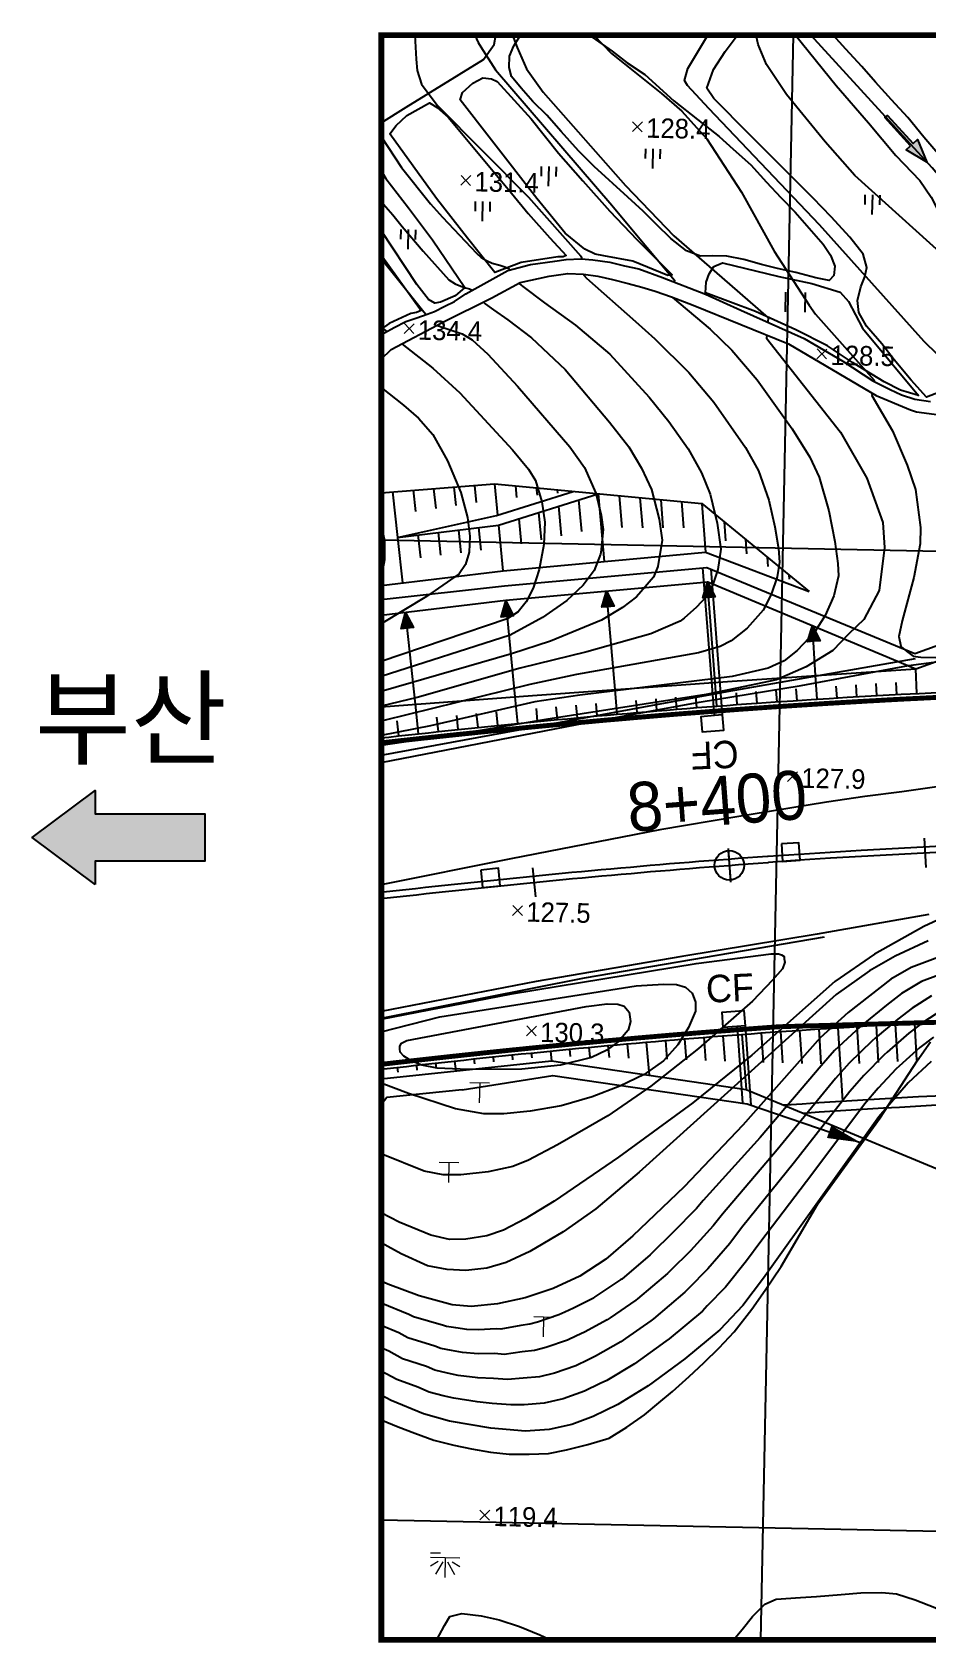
# Model space of a CAD drawing. Header units: metres. Extents: x 3558 to 3726, y 2272 to 2391.
# Drawn here: x 3667.63 to 3682.85, y 2304.18 to 2331.57 of the extents above; entities that cross this region are included whole.
import ezdxf
from ezdxf.enums import TextEntityAlignment as Align
from ezdxf.lldxf.tags import DXFTag

# ---------------------------------------------------------------- set-up
doc = ezdxf.new("R2010")
doc.units = ezdxf.units.M
doc.header["$LTSCALE"] = 0.3
for name, color, linetype in [('AB002', 7, 'Continuous'), ('AD001', 60, 'A-DASHD01'), ('AD002', 9, 'A-DASHD01'), ('AD006', 9, 'Continuous'), ('AZ071', 7, 'A-DASHD01'), ('BA004', 5, 'Continuous'), ('BA010', 5, 'Continuous'), ('BA030', 5, 'Continuous'), ('CA-ALGN-CNTL-UY3', 7, 'Continuous'), ('CA-ALGN-STSM-UY3', 2, 'Continuous'), ('CA-ALGN-TEXT-UY3', 3, 'Continuous'), ('CA-BORD-ROAD-UY3', 7, 'Continuous'), ('CA002', 7, 'Continuous'), ('CA003', 8, 'Continuous'), ('CA004', 82, 'Continuous'), ('CA005', 81, 'Continuous'), ('CAA999', 1, 'Continuous'), ('CD-CHNL-DRAN', 3, 'Continuous'), ('CD-DRAN-MANH', 3, 'Continuous'), ('CD-DRAN-PIPD', 3, 'A-DASHD01'), ('CD-SDLO-TYP1', 4, 'H-DICHO01'), ('CD-SDLV-TYP1', 4, 'H-DICHV01'), ('CD-SDLV-TYP2', 4, 'H-DICHV02'), ('CD-TEXT', 3, 'Continuous'), ('CE-SLOP-BORD', 4, 'Continuous'), ('CE-SLOP-CUTT', 2, 'Continuous'), ('CE-SLOP-FILL', 1, 'Continuous'), ('CZ-GRID', 1, 'Continuous'), ('CZ-LIN1', 7, 'Continuous'), ('CZ-SYMB', 2, 'Continuous'), ('CZ-TEX1', 6, 'Continuous'), ('DA001', 80, 'A-DASHD01'), ('SI009', 8, 'Continuous'), ('SI011', 72, 'Continuous')]:
    doc.layers.add(name, color=color, linetype=linetype)
doc.styles.add('GHS', font='돋움.ttf')
doc.styles.add('GTXT', font='돋움.ttf')
doc.styles.add('Han_Romanstyle', font='돋움.ttf')
doc.styles.get("Standard").update_dxf_attribs({"font": '돋움.ttf'})
doc.styles.add('굴림', font='돋움.ttf')
tags = doc.linetypes.add('A-DASHD01', pattern=[0.75, 0.5, -0.25]).pattern_tags.tags
tags[6:7] = [DXFTag(74, 4), DXFTag(75, 0), DXFTag(340, '0'), DXFTag(46, 1.0), DXFTag(50, 0.0), DXFTag(44, 0.0), DXFTag(45, 0.0)]
tags[4:5] = [DXFTag(74, 4), DXFTag(75, 0), DXFTag(340, '0'), DXFTag(46, 1.0), DXFTag(50, 0.0), DXFTag(44, 0.0), DXFTag(45, 0.0)]
doc.linetypes.add('H-DICHO01', pattern='A,0.5,[32,kscals.shx,S=0.1,R=0,X=0,Y=0],-0.366667,["L1/O",Standard,S=0.2,R=0,X=0,Y=-0.1],-0.783333', length=1.65)
doc.linetypes.add('H-DICHV01', pattern='A,0.9,[32,kscals.shx,S=0.1,R=360,X=0,Y=0],-0.333333,["V1",Standard,S=0.2,R=360,X=0,Y=-0.1],-0.416667', length=1.65)
doc.linetypes.add('H-DICHV02', pattern='A,0.9,[32,kscals.shx,S=0.1,R=0,X=0,Y=0],-0.3,["V2",Standard,S=0.2,R=0,X=0,Y=-0.1],-0.45', length=1.65)

# ---------------------------------------------------------------- blocks, each defined once
blk = doc.blocks.new('CZDIRA1')
blk.add_hatch(color=256).paths.add_polyline_path([(0, 2), (0, -2), (9.33, -2), (9.33, -4), (14.67, 0), (9.33, 4), (9.33, 2)])
blk.add_lwpolyline([(9.33, 4), (14.67, 0), (9.33, -4), (9.33, -2), (0, -2), (0, 2), (9.33, 2)], close=True)
blk = doc.blocks.new('AB002')
at = {"layer": 'AB002', "color": 8, "lineweight": 0, "flags": 128}
for points in [[(0, 0), (0, 2)], [(-1, 0), (1, 0)]]:
    blk.add_lwpolyline(points, dxfattribs=at)
blk = doc.blocks.new('CA002')
at = {"layer": 'CA002', "color": 8, "lineweight": 0}
for points in [[(-0.5, 0.5), (0.5, -0.5)], [(0.5, 0.5), (-0.5, -0.5)]]:
    blk.add_lwpolyline(points, dxfattribs=at)
blk = doc.blocks.new('CASTAMM')
blk.add_line((0, -1.5), (0, 1.5))
blk.add_circle((0, 0), 1.3)
at = {"style": 'GTXT', "flags": 1}
for tag, p in [('STA_DST', (0, -3.62)), ('XSEC_DAT', (0, -6.85))]:
    blk.add_attdef(tag, text='', height=2.5, dxfattribs=at).set_placement(p, align=Align.MIDDLE)

msp = doc.modelspace()

# ---------------------------------------------------------------- hatches: boundary and pattern name
at = {"layer": 'BA030'}
msp.add_hatch(color=7, dxfattribs=at).paths.add_polyline_path([(3682.559, 2329.64), (3682.124, 2330.12), (3682.167, 2330.159), (3682.602, 2329.679), (3682.679, 2329.749), (3682.834, 2329.365), (3682.482, 2329.57)])
at = {"layer": 'CE-SLOP-FILL'}
for points in [[(3679.132, 2321.959), (3679.026, 2321.95), (3679.109, 2322.224), (3679.237, 2321.968)], [(3675.706, 2321.635), (3675.601, 2321.625), (3675.681, 2321.9), (3675.812, 2321.645)], [(3677.415, 2321.8), (3677.31, 2321.791), (3677.393, 2322.065), (3677.521, 2321.809)], [(3674.004, 2321.437), (3673.899, 2321.426), (3673.975, 2321.702), (3674.109, 2321.448)], [(3680.915, 2321.214), (3680.809, 2321.205), (3680.892, 2321.479), (3681.02, 2321.223)]]:
    msp.add_hatch(color=11, dxfattribs=at).paths.add_polyline_path(points)

# ---------------------------------------------------------------- linework, layer by layer
at = {"layer": 'AD001', "color": 253, "flags": 128}
for points, elevation in [([(3682.525, 2320.8), (3683.685, 2320.955), (3684.536, 2321.05), (3685.299, 2321.134), (3686.57, 2321.313), (3688.049, 2321.435), (3689.403, 2321.516), (3690.277, 2321.555), (3691.058, 2321.592), (3692.112, 2321.622), (3693.446, 2321.634), (3694.341, 2321.639), (3695.255, 2321.629), (3696.228, 2321.609), (3697.073, 2321.602), (3697.738, 2321.59), (3699.088, 2321.522), (3700.225, 2321.506)], 21.263), ([(3682.525, 2320.8), (3683.685, 2320.955), (3684.536, 2321.05), (3685.299, 2321.134), (3686.57, 2321.313), (3688.049, 2321.435), (3689.403, 2321.516), (3690.277, 2321.555), (3691.058, 2321.592), (3692.112, 2321.622), (3693.446, 2321.634), (3694.341, 2321.639), (3695.255, 2321.629), (3696.228, 2321.609), (3697.073, 2321.602), (3697.738, 2321.59), (3699.088, 2321.522), (3700.225, 2321.506)], 21.263), ([(3673.564, 2319.151), (3676.89, 2319.796), (3678.967, 2320.176), (3680.701, 2320.461), (3682.525, 2320.8)], 21.32), ([(3682.868, 2316.567), (3680.974, 2316.228), (3678.671, 2315.851), (3676.197, 2315.428), (3673.564, 2314.917)], 21.305)]:
    msp.add_lwpolyline(points, dxfattribs=dict(at, elevation=elevation))
at = {"layer": 'AD002', "color": 253, "elevation": 22.192, "flags": 128}
msp.add_lwpolyline([(3695.496, 2319.562), (3694.184, 2319.573), (3692.937, 2319.56), (3691.911, 2319.521), (3690.583, 2319.453), (3689.868, 2319.441), (3688.176, 2319.32), (3687.256, 2319.246), (3686.196, 2319.135), (3685.39, 2319.043), (3684.446, 2318.939), (3683.726, 2318.836), (3683.203, 2318.768), (3682.412, 2318.65), (3681.782, 2318.573), (3681.131, 2318.476), (3679.641, 2318.23), (3678.296, 2318.004), (3675.764, 2317.515), (3673.564, 2317.07)], dxfattribs=at)
at = {"layer": 'AD006', "flags": 128}
for points, elevation in [([(3673.564, 2326.417), (3673.62, 2326.457), (3673.782, 2326.552), (3673.982, 2326.65), (3674.135, 2326.704), (3674.281, 2326.756), (3674.466, 2326.825), (3674.646, 2326.913), (3674.806, 2326.99), (3675.002, 2327.121), (3675.715, 2327.52), (3676.098, 2327.622), (3676.515, 2327.68), (3676.706, 2327.705), (3676.958, 2327.716), (3677.158, 2327.701), (3677.449, 2327.66), (3677.699, 2327.601), (3677.943, 2327.546), (3678.34, 2327.398), (3679.073, 2327.115), (3679.673, 2326.846), (3680.751, 2326.361), (3681.409, 2325.977), (3681.915, 2325.644), (3682.212, 2325.494), (3682.402, 2325.404), (3682.629, 2325.332), (3682.897, 2325.292)], 20.682), ([(3673.564, 2326.01), (3673.729, 2326.177), (3674.607, 2326.642), (3675.441, 2327.057), (3675.923, 2327.314), (3676.417, 2327.426), (3676.733, 2327.471), (3676.999, 2327.459), (3677.242, 2327.424), (3677.494, 2327.365), (3677.76, 2327.298), (3677.99, 2327.239), (3678.217, 2327.167), (3678.494, 2327.07), (3678.862, 2326.929), (3680.486, 2326.27), (3681.975, 2325.391), (3682.555, 2325.147), (3682.661, 2325.113), (3683.13, 2325.054)], 21.042)]:
    msp.add_lwpolyline(points, dxfattribs=dict(at, elevation=elevation))
at = {"layer": 'AZ071', "flags": 128}
for points, elevation in [([(3673.564, 2319.274), (3679.439, 2320.36), (3682.644, 2320.921)], 21.318), ([(3681.093, 2316.182), (3677.01, 2315.481), (3673.564, 2314.794)], 21.275)]:
    msp.add_lwpolyline(points, dxfattribs=dict(at, elevation=elevation))
at = {"layer": 'BA004', "elevation": 19.883, "flags": 128}
msp.add_lwpolyline([(3673.564, 2307.971), (3673.849, 2307.849), (3674.132, 2307.74), (3674.454, 2307.626), (3674.799, 2307.536), (3675.095, 2307.477), (3675.422, 2307.417), (3675.735, 2307.387), (3676.077, 2307.385), (3676.404, 2307.399), (3676.71, 2307.462), (3677.073, 2307.55), (3677.436, 2307.659), (3677.738, 2307.842), (3678.036, 2308.057), (3678.28, 2308.259), (3678.512, 2308.449), (3678.794, 2308.707), (3679.044, 2308.939), (3679.307, 2309.192), (3679.56, 2309.467), (3679.861, 2309.854), (3680.089, 2310.176), (3680.362, 2310.58), (3680.984, 2311.641), (3682.042, 2313.105), (3682.672, 2314.074), (3682.897, 2314.401)], dxfattribs=at)
at = {"layer": 'BA010', "elevation": 19.885, "flags": 128}
for points in [[(3679.549, 2304.227), (3679.697, 2304.403), (3679.873, 2304.626), (3680.081, 2304.835), (3680.276, 2304.918), (3680.69, 2304.948), (3680.958, 2304.962), (3681.381, 2305), (3681.713, 2305.027), (3682.073, 2305.033), (3682.32, 2305.01), (3682.639, 2304.908), (3682.972, 2304.778), (3683.26, 2304.63), (3683.471, 2304.479), (3683.733, 2304.272), (3683.79, 2304.227)], [(3674.509, 2304.227), (3674.639, 2304.472), (3674.73, 2304.625), (3674.93, 2304.676), (3675.259, 2304.636), (3675.566, 2304.567), (3675.915, 2304.453), (3676.258, 2304.313), (3676.441, 2304.227)]]:
    msp.add_lwpolyline(points, dxfattribs=at)
at = {"layer": 'BA030', "color": 7, "elevation": 20.833}
msp.add_lwpolyline([(3682.559, 2329.64), (3682.124, 2330.12), (3682.167, 2330.159), (3682.602, 2329.679), (3682.679, 2329.749), (3682.834, 2329.365), (3682.482, 2329.57), (3682.559, 2329.64)], dxfattribs=at)
at = {"layer": 'CA-ALGN-CNTL-UY3', "color": 1}
msp.add_lwpolyline([(3673.564, 2316.835), (3673.662, 2316.846), (3673.828, 2316.865), (3673.994, 2316.884), (3674.159, 2316.902), (3674.325, 2316.921), (3674.491, 2316.939), (3674.656, 2316.957), (3674.822, 2316.975), (3674.988, 2316.992), (3675.153, 2317.01), (3675.319, 2317.027), (3675.485, 2317.044), (3675.651, 2317.061), (3675.817, 2317.078), (3675.982, 2317.094), (3676.148, 2317.111), (3676.314, 2317.127), (3676.48, 2317.143), (3676.646, 2317.159), (3676.812, 2317.175), (3676.978, 2317.19), (3677.144, 2317.206), (3677.31, 2317.221), (3677.476, 2317.236), (3677.642, 2317.251), (3677.808, 2317.265), (3677.974, 2317.28), (3678.14, 2317.294), (3678.306, 2317.308), (3678.472, 2317.322), (3678.638, 2317.336), (3678.804, 2317.349), (3678.97, 2317.362), (3679.137, 2317.375), (3679.303, 2317.388), (3679.469, 2317.401), (3679.635, 2317.413), (3679.801, 2317.426), (3679.968, 2317.438), (3680.134, 2317.45), (3680.144, 2317.45)], dxfattribs=at)
msp.add_arc((3689.593, 2183.617), 134.167, 79.63051, 94.03839, dxfattribs=at)
at = {"layer": 'CA-ALGN-STSM-UY3'}
for p, q in [((3682.792, 2317.861), (3682.817, 2317.362)), ((3679.459, 2317.651), (3679.497, 2317.152)), ((3676.133, 2317.361), (3676.182, 2316.863))]:
    msp.add_line(p, q, dxfattribs=at)
at = {"layer": 'CA-BORD-ROAD-UY3', "color": 1, "const_width": 0.0833}
msp.add_lwpolyline([(3673.564, 2319.485), (3673.71, 2319.502), (3673.878, 2319.521), (3674.046, 2319.539), (3674.214, 2319.558), (3674.382, 2319.576), (3674.551, 2319.594), (3674.719, 2319.612), (3674.888, 2319.63), (3675.056, 2319.647), (3675.225, 2319.665), (3675.393, 2319.682), (3675.562, 2319.699), (3675.73, 2319.716), (3675.899, 2319.732), (3676.068, 2319.749), (3676.236, 2319.765), (3676.405, 2319.781), (3676.574, 2319.797), (3676.743, 2319.813), (3676.912, 2319.829), (3677.08, 2319.844), (3677.249, 2319.86), (3677.418, 2319.875), (3677.587, 2319.889), (3677.756, 2319.904), (3677.925, 2319.919), (3678.095, 2319.933), (3678.264, 2319.947), (3678.433, 2319.961), (3678.602, 2319.975), (3678.771, 2319.988), (3678.941, 2320.001), (3679.11, 2320.014), (3679.279, 2320.027), (3679.449, 2320.04), (3679.618, 2320.053), (3679.788, 2320.065), (3679.957, 2320.077), (3679.959, 2320.077), (3680.128, 2320.089), (3680.298, 2320.101), (3680.467, 2320.112), (3680.637, 2320.123), (3680.806, 2320.134), (3680.976, 2320.145), (3681.146, 2320.156), (3681.315, 2320.166), (3681.485, 2320.176), (3681.655, 2320.186), (3681.824, 2320.196), (3681.994, 2320.205), (3682.164, 2320.215), (3682.333, 2320.224), (3682.503, 2320.233), (3682.671, 2320.241), (3682.841, 2320.25), (3683.011, 2320.258)], dxfattribs=at)
msp.add_lwpolyline([(3713.742, 2312.744, 0.063927), (3680.341, 2314.657), (3680.332, 2314.657), (3680.168, 2314.645), (3680.006, 2314.633), (3679.843, 2314.621), (3679.68, 2314.609), (3679.517, 2314.596), (3679.354, 2314.584), (3679.192, 2314.571), (3679.029, 2314.558), (3678.866, 2314.545), (3678.703, 2314.531), (3678.54, 2314.518), (3678.377, 2314.504), (3678.215, 2314.49), (3678.052, 2314.476), (3677.889, 2314.462), (3677.726, 2314.447), (3677.563, 2314.432), (3677.4, 2314.418), (3677.237, 2314.402), (3677.074, 2314.387), (3676.912, 2314.372), (3676.749, 2314.356), (3676.586, 2314.34), (3676.423, 2314.324), (3676.26, 2314.308), (3676.097, 2314.292), (3675.934, 2314.275), (3675.771, 2314.259), (3675.608, 2314.242), (3675.446, 2314.225), (3675.283, 2314.208), (3675.12, 2314.19), (3674.957, 2314.173), (3674.794, 2314.155), (3674.631, 2314.137), (3674.468, 2314.119), (3674.305, 2314.101), (3674.142, 2314.083), (3673.979, 2314.064), (3673.816, 2314.046), (3673.654, 2314.027), (3673.564, 2314.017)], format="xyb", dxfattribs=at)
at = {"layer": 'CA004', "flags": 128}
for points, elevation in [([(3675.153, 2331.523), (3675.21, 2331.397), (3675.256, 2331.325), (3675.504, 2330.932), (3677.483, 2328.633), (3677.901, 2328.127), (3678.545, 2327.354), (3678.541, 2327.321)], 21.667), ([(3685.334, 2324.089), (3685.378, 2324.162), (3685.442, 2324.336), (3685.45, 2324.753), (3685.383, 2325.268), (3685.278, 2325.753), (3685.174, 2326.099), (3685.005, 2326.475), (3684.575, 2327.179), (3683.893, 2328.119), (3682.926, 2329.264), (3680.866, 2331.523)], 20.833), ([(3678.514, 2327.062), (3678.514, 2327.058), (3679.151, 2326.523), (3679.52, 2326.167), (3679.95, 2325.66), (3680.548, 2324.825), (3680.849, 2324.347), (3681.003, 2324.006), (3681.172, 2323.433), (3681.274, 2322.908), (3681.325, 2322.533), (3681.332, 2322.326), (3681.254, 2321.986), (3681.11, 2321.654), (3680.929, 2321.373), (3680.634, 2321.058), (3680.408, 2320.878), (3680.136, 2320.755), (3679.528, 2320.611), (3676.94, 2320.295), (3676.175, 2320.185), (3674.401, 2319.773), (3673.564, 2319.608)], 21.667), ([(3673.564, 2326.554), (3673.658, 2326.48)], 22.5), ([(3673.915, 2326.275), (3674.44, 2325.856), (3674.896, 2325.44), (3675.792, 2324.467), (3676.068, 2324.14), (3676.183, 2323.946), (3676.294, 2323.587), (3676.344, 2323.237), (3676.327, 2322.857), (3676.245, 2322.432), (3676.143, 2322.119), (3676.026, 2321.882), (3675.891, 2321.714), (3675.704, 2321.593), (3673.564, 2320.869)], 22.5), ([(3683.066, 2315.853), (3682.568, 2315.665), (3682.221, 2315.468), (3681.497, 2314.896), (3681.02, 2314.465), (3679.709, 2312.98), (3678.71, 2311.934), (3677.84, 2311.098), (3677.381, 2310.704), (3676.936, 2310.414), (3676.484, 2310.206), (3676.007, 2310.046), (3675.541, 2309.942), (3675.09, 2309.898), (3674.77, 2309.928), (3674.205, 2310.077), (3673.675, 2310.278), (3673.564, 2310.33)], 20.833), ([(3673.999, 2314.422), (3677.045, 2315), (3677.405, 2315.047), (3677.584, 2315.042), (3677.69, 2315.005), (3677.776, 2314.906), (3677.799, 2314.743), (3677.759, 2314.6), (3677.597, 2314.403), (3677.398, 2314.257), (3677.134, 2314.132), (3676.611, 2314.005), (3675.95, 2313.932), (3675.036, 2313.928), (3674.514, 2313.951), (3674.253, 2314.003), (3674.082, 2314.068), (3673.945, 2314.154), (3673.884, 2314.224), (3673.879, 2314.28), (3673.88, 2314.328), (3673.908, 2314.376), (3673.999, 2314.422)], 21.667), ([(3682.909, 2314.065), (3682.518, 2313.7), (3682.02, 2313.123), (3680.058, 2310.378), (3679.708, 2309.917), (3679.315, 2309.501), (3678.725, 2309.006), (3678.101, 2308.549), (3677.583, 2308.231), (3677.162, 2308.024), (3676.799, 2307.893), (3676.414, 2307.805), (3676.014, 2307.777), (3675.425, 2307.826), (3674.721, 2307.945), (3674.278, 2308.072), (3673.733, 2308.299), (3673.564, 2308.391)], 20)]:
    msp.add_lwpolyline(points, dxfattribs=dict(at, elevation=elevation))
at = {"layer": 'CA005', "flags": 128}
for points, elevation in [([(3674.131, 2331.523), (3674.158, 2331.115), (3674.172, 2330.921), (3674.244, 2330.691), (3674.511, 2330.333), (3676.064, 2328.766), (3676.952, 2327.765), (3676.964, 2327.733), (3676.966, 2327.716)], 21.833), ([(3675.794, 2331.523), (3675.875, 2331.315), (3676.032, 2330.948), (3676.315, 2330.556), (3677.714, 2328.968), (3678.535, 2328.112), (3679.482, 2327.288), (3680.137, 2326.716), (3680.131, 2326.64)], 21.5), ([(3677.177, 2331.523), (3677.477, 2331.211), (3677.958, 2330.827), (3678.326, 2330.528), (3678.674, 2330.23), (3678.918, 2329.955), (3679.097, 2329.758), (3679.688, 2328.855), (3680.239, 2327.846), (3680.835, 2326.932), (3680.945, 2326.777), (3681.939, 2325.656), (3681.935, 2325.634)], 21.333), ([(3678.016, 2331.523), (3677.981, 2331.516), (3677.925, 2331.523)], 21.167), ([(3683.534, 2325.299), (3683.534, 2325.301), (3683.506, 2325.41), (3683.383, 2325.67), (3683.016, 2326.093), (3682.791, 2326.313), (3681.009, 2328.299), (3679.132, 2330.278), (3678.765, 2330.665), (3678.715, 2330.754), (3678.775, 2330.955), (3679.112, 2331.523)], 21.167), ([(3684.815, 2324.773), (3684.913, 2324.96), (3684.909, 2325.104), (3684.836, 2325.402), (3684.715, 2325.722), (3684.437, 2326.271), (3684.141, 2326.721), (3683.797, 2327.139), (3683.407, 2327.513), (3681.612, 2329.133), (3681.107, 2329.706), (3680.451, 2330.511), (3680.109, 2331.024), (3679.968, 2331.364), (3679.932, 2331.523)], 21), ([(3673.564, 2329.799), (3673.904, 2329.271), (3674.399, 2328.651), (3674.604, 2328.427), (3675.181, 2327.813), (3675.261, 2327.742), (3675.349, 2327.69), (3675.448, 2327.644), (3675.58, 2327.61), (3675.662, 2327.583), (3675.73, 2327.556), (3675.749, 2327.529)], 22), ([(3673.564, 2328.693), (3673.761, 2328.466), (3673.917, 2328.27), (3674.277, 2327.846), (3674.711, 2327.363), (3674.817, 2327.291), (3674.917, 2327.251), (3674.992, 2327.224), (3675.061, 2327.21), (3675.116, 2327.185)], 22.167), ([(3673.564, 2327.724), (3673.862, 2327.348), (3674.284, 2326.817), (3674.325, 2326.772)], 22.333), ([(3677.006, 2327.458), (3677.008, 2327.442), (3677.051, 2327.391), (3677.881, 2326.655), (3678.211, 2326.358), (3678.789, 2325.785), (3679.216, 2325.28), (3679.751, 2324.509), (3679.972, 2324.112), (3680.149, 2323.615), (3680.253, 2323.157), (3680.312, 2322.789), (3680.329, 2322.558), (3680.289, 2322.311), (3680.191, 2322.006), (3680.052, 2321.744), (3679.781, 2321.436), (3679.512, 2321.222), (3679.32, 2321.122), (3678.956, 2321.019), (3676.882, 2320.648), (3676.09, 2320.475), (3673.606, 2319.865), (3673.564, 2319.855)], 21.833), ([(3675.906, 2327.305), (3675.914, 2327.294), (3675.97, 2327.249), (3676.336, 2326.97), (3676.865, 2326.588), (3677.447, 2326.094), (3678.114, 2325.364), (3678.453, 2324.954), (3678.78, 2324.485), (3679.005, 2324.08), (3679.153, 2323.716), (3679.269, 2323.224), (3679.332, 2322.779), (3679.281, 2322.435), (3679.194, 2322.159), (3679.077, 2321.963), (3678.918, 2321.791), (3678.71, 2321.605), (3678.644, 2321.555), (3678.145, 2321.339), (3677.057, 2321.035), (3675.923, 2320.757), (3674.171, 2320.259), (3673.564, 2320.108)], 22), ([(3675.297, 2326.986), (3675.327, 2326.953), (3675.47, 2326.849), (3675.713, 2326.68), (3676.116, 2326.376), (3676.69, 2325.834), (3677.44, 2324.942), (3677.769, 2324.519), (3677.988, 2324.16), (3678.157, 2323.797), (3678.285, 2323.291), (3678.336, 2322.933), (3678.261, 2322.484), (3678.189, 2322.301), (3677.9, 2321.971), (3677.661, 2321.786), (3677.307, 2321.57), (3676.44, 2321.214), (3675.774, 2321.002), (3673.564, 2320.356)], 22.167), ([(3674.511, 2326.591), (3674.519, 2326.585), (3674.632, 2326.545), (3674.939, 2326.444), (3675.107, 2326.34), (3675.373, 2326.095), (3675.879, 2325.554), (3676.766, 2324.521), (3677.017, 2324.167), (3677.209, 2323.731), (3677.301, 2323.358), (3677.337, 2323.115), (3677.296, 2322.723), (3677.29, 2322.695), (3677.181, 2322.416), (3676.993, 2322.165), (3676.717, 2321.909), (3676.305, 2321.615), (3675.753, 2321.315), (3673.564, 2320.612)], 22.333), ([(3680.115, 2326.42), (3680.111, 2326.37), (3681.368, 2324.767), (3681.814, 2323.988), (3682.087, 2323.232), (3682.117, 2322.808), (3682.025, 2322.078), (3681.765, 2321.583), (3681.51, 2321.338), (3681.235, 2321.055), (3680.786, 2320.776), (3680.281, 2320.555), (3679.605, 2320.415), (3679.083, 2320.31), (3676.361, 2319.884), (3674.951, 2319.644), (3673.564, 2319.441)], 21.5), ([(3673.564, 2325.53), (3673.941, 2325.228), (3674.195, 2325.01), (3674.441, 2324.731), (3674.686, 2324.283), (3674.914, 2323.743), (3675.031, 2323.317), (3675.07, 2322.999), (3675.054, 2322.73), (3674.995, 2322.521), (3674.885, 2322.362), (3674.331, 2321.975), (3673.564, 2321.508)], 22.667), ([(3681.906, 2325.432), (3681.9, 2325.393), (3682.251, 2324.793), (3682.503, 2324.211), (3682.643, 2323.796), (3682.729, 2323.151), (3682.723, 2322.871), (3682.612, 2322.297), (3682.416, 2321.559), (3682.361, 2321.296), (3682.391, 2321.131), (3682.488, 2321.046), (3682.602, 2320.962), (3682.733, 2320.942), (3682.98, 2320.937), (3683.724, 2321.038), (3685.905, 2321.274), (3687.524, 2321.422), (3689.406, 2321.549), (3691.085, 2321.593)], 21.333), ([(3673.564, 2322.337), (3673.579, 2322.362), (3673.626, 2322.605), (3673.621, 2322.929), (3673.567, 2323.17), (3673.564, 2323.176)], 22.833), ([(3683.405, 2316.649), (3682.782, 2316.361), (3681.946, 2315.892), (3681.271, 2315.425), (3679.859, 2314.174), (3678.857, 2313.361), (3677.597, 2312.436), (3676.499, 2311.69), (3676.01, 2311.388), (3675.638, 2311.195), (3675.357, 2311.097), (3674.998, 2311.042), (3674.721, 2311.036), (3674.403, 2311.109), (3673.866, 2311.334), (3673.564, 2311.49)], 21.167), ([(3682.86, 2316.117), (3682.299, 2315.859), (3681.861, 2315.607), (3681.293, 2315.207), (3677.944, 2312.185), (3677.21, 2311.558), (3676.656, 2311.166), (3676.088, 2310.831), (3675.683, 2310.646), (3675.357, 2310.55), (3675.001, 2310.512), (3674.682, 2310.524), (3674.347, 2310.588), (3673.899, 2310.792), (3673.564, 2310.981)], 21), ([(3673.564, 2314.786), (3675.776, 2315.217), (3678.913, 2315.733), (3680.188, 2315.899), (3680.312, 2315.896), (3680.363, 2315.878), (3680.408, 2315.849), (3680.413, 2315.809), (3680.423, 2315.753), (3680.381, 2315.64), (3680.212, 2315.451)], 21.333), ([(3683.031, 2315.532), (3682.742, 2315.423), (3682.403, 2315.22), (3682.152, 2315.024), (3681.749, 2314.696), (3681.701, 2314.657), (3681.268, 2314.252), (3681.037, 2313.99), (3680.002, 2312.771), (3679.036, 2311.701), (3678.918, 2311.564), (3678.519, 2311.155), (3678.155, 2310.8), (3678.135, 2310.778), (3677.65, 2310.364), (3677.636, 2310.354), (3677.194, 2310.06), (3677.169, 2310.041), (3676.829, 2309.869), (3676.684, 2309.801), (3676.581, 2309.757), (3676.216, 2309.633), (3676.088, 2309.598), (3675.937, 2309.577), (3675.597, 2309.513), (3675.518, 2309.519), (3675.215, 2309.502), (3675.016, 2309.508), (3674.829, 2309.532), (3674.671, 2309.556), (3674.622, 2309.577), (3674.11, 2309.721), (3674.033, 2309.763), (3673.564, 2309.952)], 20.667), ([(3680.212, 2315.451), (3679.871, 2315.09), (3678.954, 2314.284), (3678.146, 2313.645), (3677.416, 2313.143), (3676.558, 2312.645), (3676.065, 2312.385), (3675.797, 2312.277), (3675.38, 2312.188), (3674.913, 2312.139), (3674.616, 2312.136), (3674.291, 2312.199), (3673.564, 2312.492)], 21.333), ([(3677.897, 2315.352), (3678.358, 2315.383), (3678.583, 2315.373), (3678.736, 2315.329), (3678.846, 2315.225), (3678.905, 2315.074), (3678.906, 2314.923), (3678.787, 2314.642), (3678.603, 2314.35), (3678.357, 2314.076), (3678.031, 2313.843), (3677.616, 2313.643), (3677.148, 2313.463), (3676.619, 2313.313), (3676.096, 2313.22), (3675.647, 2313.177), (3675.304, 2313.175), (3674.826, 2313.26), (3674.028, 2313.518), (3673.564, 2313.699)], 21.5), ([(3673.564, 2314.569), (3674.557, 2314.824), (3677.897, 2315.352)], 21.5), ([(3682.916, 2315.181), (3682.586, 2314.973), (3682.341, 2314.784), (3681.955, 2314.459), (3681.906, 2314.417), (3681.515, 2314.038), (3681.283, 2313.773), (3680.294, 2312.562), (3679.362, 2311.469), (3679.203, 2311.268), (3678.816, 2310.846), (3678.471, 2310.502), (3678.43, 2310.459), (3677.919, 2310.025), (3677.892, 2310.005), (3677.453, 2309.706), (3677.402, 2309.668), (3677.017, 2309.459), (3676.883, 2309.396), (3676.727, 2309.324), (3676.362, 2309.198), (3676.17, 2309.15), (3675.956, 2309.127), (3675.653, 2309.083), (3675.495, 2309.096), (3675.208, 2309.093), (3674.942, 2309.117), (3674.758, 2309.147), (3674.573, 2309.185), (3674.476, 2309.225), (3674.016, 2309.365), (3673.862, 2309.45), (3673.564, 2309.577)], 20.5), ([(3683.09, 2314.939), (3682.768, 2314.726), (3682.53, 2314.545), (3682.16, 2314.222), (3682.11, 2314.178), (3681.762, 2313.825), (3681.529, 2313.556), (3680.586, 2312.353), (3679.687, 2311.236), (3679.488, 2310.971), (3679.113, 2310.536), (3678.786, 2310.205), (3678.725, 2310.139), (3678.188, 2309.685), (3678.147, 2309.655), (3677.712, 2309.352), (3677.635, 2309.295), (3677.206, 2309.05), (3677.082, 2308.991), (3676.872, 2308.89), (3676.507, 2308.763), (3676.251, 2308.702), (3675.975, 2308.677), (3675.709, 2308.653), (3675.471, 2308.672), (3675.202, 2308.684), (3674.869, 2308.726), (3674.688, 2308.763), (3674.474, 2308.814), (3674.33, 2308.874), (3673.922, 2309.01), (3673.69, 2309.136), (3673.564, 2309.194)], 20.333), ([(3682.951, 2314.478), (3682.719, 2314.305), (3682.365, 2313.986), (3682.314, 2313.939), (3682.01, 2313.611), (3681.774, 2313.34), (3680.878, 2312.144), (3680.013, 2311.003), (3679.773, 2310.675), (3679.411, 2310.227), (3679.102, 2309.907), (3679.02, 2309.82), (3678.456, 2309.345), (3678.402, 2309.306), (3677.97, 2308.997), (3677.868, 2308.922), (3677.395, 2308.64), (3677.282, 2308.586), (3677.017, 2308.457), (3676.653, 2308.328), (3676.333, 2308.254), (3675.994, 2308.227), (3675.765, 2308.223), (3675.448, 2308.249), (3675.195, 2308.275), (3674.795, 2308.336), (3674.617, 2308.379), (3674.376, 2308.443), (3674.184, 2308.523), (3673.827, 2308.654), (3673.564, 2308.798)], 20.167)]:
    msp.add_lwpolyline(points, dxfattribs=dict(at, elevation=elevation))
at = {"layer": 'CAA999', "lineweight": 0, "elevation": 19.92, "flags": 128}
for points in [[(3674.402, 2305.71), (3674.568, 2305.707)], [(3674.532, 2305.557), (3674.397, 2305.482)], [(3674.9, 2305.617), (3674.4, 2305.627)], [(3674.61, 2305.555), (3674.484, 2305.347)], [(3674.65, 2305.622), (3674.643, 2305.288)], [(3674.688, 2305.553), (3674.805, 2305.34)], [(3674.766, 2305.552), (3674.897, 2305.472)]]:
    msp.add_lwpolyline(points, dxfattribs=at)
at = {"layer": 'CD-CHNL-DRAN', "ltscale": 20, "flags": 128}
for points in [[(3679.228, 2319.948), (3679.029, 2322.464)], [(3679.365, 2319.959), (3679.169, 2322.44)], [(3679.609, 2314.659), (3679.705, 2313.358)], [(3679.745, 2314.672), (3679.844, 2313.326)]]:
    msp.add_lwpolyline(points, dxfattribs=at)
for points in [[(3679.228, 2319.948), (3678.996, 2319.93), (3679.015, 2319.67), (3679.386, 2319.699), (3679.365, 2319.959)], [(3679.607, 2314.662), (3679.375, 2314.644), (3679.354, 2314.904), (3679.726, 2314.932), (3679.745, 2314.672)]]:
    msp.add_lwpolyline(points, close=True, dxfattribs=at)
at = {"layer": 'CD-DRAN-MANH', "lineweight": -3}
for points in [[(3680.363, 2317.766), (3680.383, 2317.467), (3680.682, 2317.487), (3680.662, 2317.787)], [(3675.255, 2317.322), (3675.286, 2317.023), (3675.584, 2317.054), (3675.554, 2317.353)]]:
    msp.add_lwpolyline(points, close=True, dxfattribs=at)
at = {"layer": 'CD-DRAN-PIPD', "ltscale": 2, "flags": 128}
msp.add_lwpolyline([(3673.564, 2316.944), (3673.65, 2316.954), (3673.816, 2316.973), (3673.981, 2316.991), (3674.147, 2317.01), (3674.313, 2317.028), (3674.479, 2317.046), (3674.645, 2317.064), (3674.81, 2317.082), (3674.976, 2317.1), (3675.142, 2317.117), (3675.308, 2317.135), (3675.474, 2317.152), (3675.64, 2317.169), (3675.806, 2317.186), (3675.972, 2317.202), (3676.138, 2317.219), (3676.304, 2317.235), (3676.47, 2317.251), (3676.636, 2317.267), (3676.802, 2317.283), (3676.968, 2317.298), (3677.134, 2317.314), (3677.3, 2317.329), (3677.466, 2317.344), (3677.632, 2317.359), (3677.798, 2317.373), (3677.964, 2317.388), (3678.131, 2317.402), (3678.297, 2317.416), (3678.463, 2317.43), (3678.629, 2317.444), (3678.796, 2317.457), (3678.962, 2317.47), (3679.128, 2317.483), (3679.294, 2317.496), (3679.461, 2317.509), (3679.627, 2317.521), (3679.793, 2317.534), (3679.96, 2317.546), (3680.126, 2317.558), (3680.136, 2317.558), (3680.136, 2317.558, -0.062912), (3713.742, 2315.702)], format="xyb", dxfattribs=at)
at = {"layer": 'CD-SDLO-TYP1', "linetype": 'Continuous'}
msp.add_lwpolyline([(3681.174, 2312.87, 0.225, 0, 0), (3681.708, 2312.687, 0, 0, 0)], format="xyseb", dxfattribs=at)
at = {"layer": 'CD-SDLV-TYP1', "linetype": 'H-DICHV01', "ltscale": 10, "flags": 128}
for points in [[(3674.938, 2313.584), (3676.481, 2313.828), (3679.784, 2313.346), (3681.708, 2312.687)], [(3674.938, 2313.584), (3673.655, 2313.45), (3673.564, 2313.33)]]:
    msp.add_lwpolyline(points, dxfattribs=at)
at = {"layer": 'CD-SDLV-TYP2', "linetype": 'H-DICHV02', "ltscale": 10, "flags": 128}
msp.add_lwpolyline([(3673.564, 2321.922), (3675.66, 2322.154), (3679.095, 2322.47), (3679.095, 2322.47), (3682.632, 2321.007), (3686.019, 2322.231), (3689.464, 2322.615), (3691.581, 2322.563)], dxfattribs=at)
at = {"layer": 'CE-SLOP-BORD', "color": 11}
for points in [[(3673.564, 2323.738), (3675.489, 2323.889), (3679.013, 2323.556), (3680.836, 2322.061)], [(3673.838, 2322.979), (3675.523, 2323.353), (3676.825, 2323.763)], [(3673.838, 2322.979), (3675.558, 2323.189), (3677.251, 2323.722)], [(3673.564, 2322.163), (3675.635, 2322.413), (3679.075, 2322.73), (3680.836, 2322.061)], [(3673.564, 2321.658), (3675.679, 2321.912), (3679.113, 2322.223)], [(3679.113, 2322.223), (3682.646, 2320.742)], [(3679.529, 2320.535), (3682.646, 2320.742), (3686.026, 2321.961), (3689.464, 2322.346), (3689.464, 2322.346), (3690.462, 2322.282)], [(3673.564, 2313.769), (3676.456, 2314.076), (3679.766, 2313.59), (3683.078, 2312.212), (3686.272, 2312.413), (3689.473, 2312.839)]]:
    msp.add_lwpolyline(points, dxfattribs=at)
at = {"layer": 'CE-SLOP-BORD', "color": 11, "linetype": 'Continuous'}
msp.add_lwpolyline([(3682.646, 2320.742), (3682.646, 2320.742)], dxfattribs=at)
at = {"layer": 'CE-SLOP-BORD', "color": 11}
for points in [[(3673.564, 2319.569), (3673.69, 2319.583), (3673.858, 2319.602), (3674.027, 2319.621), (3674.195, 2319.639), (3674.365, 2319.658), (3674.533, 2319.676), (3674.701, 2319.694), (3674.87, 2319.711), (3675.039, 2319.729), (3675.207, 2319.747), (3675.376, 2319.764), (3675.544, 2319.781), (3675.713, 2319.798), (3675.882, 2319.814), (3676.051, 2319.831), (3676.219, 2319.847), (3676.388, 2319.864), (3676.557, 2319.88), (3676.726, 2319.895), (3676.895, 2319.911), (3677.064, 2319.926), (3677.233, 2319.942), (3677.402, 2319.957), (3677.571, 2319.972), (3677.74, 2319.986), (3677.909, 2320.001), (3678.079, 2320.015), (3678.248, 2320.029), (3678.417, 2320.043), (3678.586, 2320.057), (3678.756, 2320.07), (3678.925, 2320.084), (3679.095, 2320.097), (3679.264, 2320.11), (3679.434, 2320.123), (3679.603, 2320.135), (3679.773, 2320.147), (3679.941, 2320.159), (3679.953, 2320.16, -0.017915), (3689.752, 2320.5, -0.018112)], [(3673.564, 2313.933), (3673.664, 2313.944), (3673.827, 2313.963), (3673.99, 2313.982), (3674.153, 2314), (3674.316, 2314.019), (3674.479, 2314.037), (3674.641, 2314.055), (3674.804, 2314.073), (3674.966, 2314.09), (3675.129, 2314.108), (3675.291, 2314.125), (3675.454, 2314.142), (3675.617, 2314.159), (3675.78, 2314.176), (3675.943, 2314.193), (3676.106, 2314.209), (3676.268, 2314.225), (3676.431, 2314.241), (3676.594, 2314.257), (3676.757, 2314.273), (3676.92, 2314.289), (3677.082, 2314.304), (3677.245, 2314.319), (3677.408, 2314.335), (3677.571, 2314.349), (3677.733, 2314.364), (3677.896, 2314.379), (3678.059, 2314.393), (3678.222, 2314.407), (3678.384, 2314.421), (3678.547, 2314.435), (3678.71, 2314.448), (3678.873, 2314.462), (3679.035, 2314.475), (3679.198, 2314.488), (3679.361, 2314.501), (3679.524, 2314.513), (3679.686, 2314.526), (3679.849, 2314.538), (3680.012, 2314.55), (3680.174, 2314.562), (3680.339, 2314.573), (3680.347, 2314.574, -0.017914), (3689.746, 2314.9, -0.012926)], [(3680.404, 2313.325), (3680.428, 2313.327), (3680.435, 2313.327, -0.01739), (3689.472, 2313.65, -0.017752), (3691.606, 2313.437, -0.017752)], [(3680.733, 2313.188, -0.016817), (3689.472, 2313.494, -0.019859), (3691.524, 2313.301, -0.019859)]]:
    msp.add_lwpolyline(points, format="xyb", dxfattribs=at)
at = {"layer": 'CE-SLOP-BORD', "color": 11, "ltscale": 10, "flags": 128}
msp.add_lwpolyline([(3673.564, 2320.098), (3676.131, 2320.289), (3679.529, 2320.535)], dxfattribs=at)
at = {"layer": 'CE-SLOP-CUTT', "color": 11, "linetype": 'Continuous'}
for p, q in [((3673.844, 2322.98), (3673.76, 2323.753)), ((3674.106, 2323.781), (3674.145, 2323.418)), ((3674.453, 2323.808), (3674.488, 2323.469)), ((3674.799, 2323.835), (3674.831, 2323.521)), ((3675.146, 2323.862), (3675.175, 2323.572)), ((3675.545, 2323.359), (3675.493, 2323.889)), ((3675.845, 2323.855), (3675.864, 2323.661)), ((3676.198, 2323.822), (3676.21, 2323.697)), ((3676.551, 2323.789), (3676.556, 2323.734)), ((3676.576, 2323.51), (3676.622, 2323.009)), ((3676.916, 2323.617), (3676.964, 2323.078)), ((3677.356, 2322.571), (3677.256, 2323.722)), ((3677.608, 2323.689), (3677.654, 2323.146)), ((3677.96, 2323.655), (3678.002, 2323.145)), ((3678.312, 2323.622), (3678.35, 2323.144)), ((3678.664, 2323.589), (3678.699, 2323.143)), ((3679.078, 2322.729), (3679.016, 2323.553)), ((3675.637, 2322.413), (3675.561, 2323.19)), ((3675.899, 2323.296), (3675.94, 2322.87)), ((3676.237, 2323.403), (3676.281, 2322.94)), ((3679.388, 2323.248), (3679.412, 2322.921)), ((3673.928, 2322.207), (3673.844, 2322.979)), ((3674.187, 2323.021), (3674.228, 2322.635)), ((3674.53, 2323.063), (3674.571, 2322.676)), ((3674.874, 2323.105), (3674.913, 2322.718)), ((3675.217, 2323.147), (3675.256, 2322.76)), ((3679.754, 2322.948), (3679.772, 2322.703)), ((3680.123, 2322.646), (3680.134, 2322.485)), ((3680.489, 2322.345), (3680.495, 2322.267))]:
    msp.add_line(p, q, dxfattribs=at)
at = {"layer": 'CE-SLOP-FILL', "color": 11}
for p, q in [((3679.235, 2320.513), (3679.109, 2322.224)), ((3675.839, 2320.268), (3675.679, 2321.912)), ((3677.536, 2320.391), (3677.392, 2322.068)), ((3674.143, 2320.141), (3673.974, 2321.714)), ((3680.944, 2320.629), (3680.892, 2321.479))]:
    msp.add_line(p, q, dxfattribs=at)
at = {"layer": 'CE-SLOP-FILL', "color": 11, "linetype": 'Continuous'}
for p, q in [((3682.667, 2320.325), (3682.646, 2320.742)), ((3679.266, 2320.11), (3679.235, 2320.513)), ((3680.969, 2320.228), (3680.944, 2320.629)), ((3681.309, 2320.249), (3681.296, 2320.45)), ((3681.648, 2320.269), (3681.636, 2320.472)), ((3681.988, 2320.289), (3681.976, 2320.493)), ((3682.327, 2320.307), (3682.316, 2320.513)), ((3675.883, 2319.815), (3675.839, 2320.268)), ((3677.573, 2319.972), (3677.536, 2320.391)), ((3677.911, 2320.001), (3677.893, 2320.208)), ((3678.249, 2320.029), (3678.233, 2320.235)), ((3678.588, 2320.057), (3678.572, 2320.261)), ((3678.927, 2320.084), (3678.911, 2320.286)), ((3679.614, 2320.136), (3679.599, 2320.337)), ((3679.951, 2320.16), (3679.937, 2320.36)), ((3680.291, 2320.184), (3680.277, 2320.384)), ((3680.63, 2320.206), (3680.617, 2320.406)), ((3674.198, 2319.64), (3674.143, 2320.141)), ((3674.534, 2319.676), (3674.508, 2319.921)), ((3674.871, 2319.712), (3674.846, 2319.952)), ((3675.208, 2319.747), (3675.184, 2319.982)), ((3675.546, 2319.781), (3675.523, 2320.012)), ((3676.221, 2319.848), (3676.199, 2320.07)), ((3676.559, 2319.88), (3676.538, 2320.099)), ((3676.896, 2319.911), (3676.877, 2320.127)), ((3677.234, 2319.942), (3677.216, 2320.154)), ((3673.861, 2319.603), (3673.832, 2319.859)), ((3682.299, 2314.697), (3682.334, 2314.067)), ((3682.625, 2314.715), (3682.658, 2314.085)), ((3678.392, 2314.422), (3678.419, 2314.103)), ((3678.717, 2314.449), (3678.746, 2314.092)), ((3679.043, 2314.476), (3679.074, 2314.081)), ((3679.368, 2314.501), (3679.401, 2314.07)), ((3679.693, 2314.526), (3679.764, 2313.591)), ((3680.019, 2314.55), (3680.055, 2314.05)), ((3680.346, 2314.574), (3680.383, 2314.041)), ((3680.671, 2314.597), (3680.709, 2314.033)), ((3680.997, 2314.618), (3681.036, 2314.024)), ((3681.322, 2314.639), (3681.401, 2313.392)), ((3681.648, 2314.659), (3681.686, 2314.033)), ((3681.973, 2314.679), (3682.01, 2314.05)), ((3675.462, 2314.143), (3675.47, 2314.058)), ((3675.787, 2314.177), (3675.796, 2314.092)), ((3676.113, 2314.21), (3676.121, 2314.126)), ((3676.438, 2314.242), (3676.455, 2314.076)), ((3676.764, 2314.274), (3676.776, 2314.151)), ((3677.09, 2314.305), (3677.105, 2314.142)), ((3677.415, 2314.335), (3677.434, 2314.133)), ((3677.741, 2314.365), (3677.762, 2314.123)), ((3678.066, 2314.394), (3678.115, 2313.833)), ((3673.833, 2313.964), (3673.843, 2313.882)), ((3674.159, 2314.001), (3674.168, 2313.917)), ((3674.485, 2314.037), (3674.494, 2313.953)), ((3674.81, 2314.073), (3674.829, 2313.903)), ((3675.136, 2314.108), (3675.145, 2314.023))]:
    msp.add_line(p, q, dxfattribs=at)
at = {"layer": 'CE-SLOP-FILL', "color": 11}
for points in [[(3679.132, 2321.959), (3679.026, 2321.95), (3679.109, 2322.224), (3679.237, 2321.968)], [(3675.706, 2321.635), (3675.601, 2321.625), (3675.681, 2321.9), (3675.812, 2321.645)], [(3677.415, 2321.8), (3677.31, 2321.791), (3677.393, 2322.065), (3677.521, 2321.809)], [(3674.004, 2321.437), (3673.899, 2321.426), (3673.975, 2321.702), (3674.109, 2321.448)], [(3680.915, 2321.214), (3680.809, 2321.205), (3680.892, 2321.479), (3681.02, 2321.223)]]:
    msp.add_lwpolyline(points, close=True, dxfattribs=at)
at = {"layer": 'CZ-GRID', "color": 251, "flags": 128}
for points in [[(3680.015, 2304.227), (3680.569, 2331.523)], [(3673.564, 2322.939), (3713.742, 2322.123)], [(3673.564, 2306.269), (3713.742, 2305.453)]]:
    msp.add_lwpolyline(points, dxfattribs=at)
at = {"layer": 'CZ-LIN1', "const_width": 0.1}
msp.add_lwpolyline([(3673.564, 2304.227), (3713.742, 2304.227), (3713.742, 2331.523), (3673.564, 2331.523)], close=True, dxfattribs=at)
msp.add_lwpolyline([(3673.564, 2304.227), (3713.742, 2304.227), (3713.742, 2331.523), (3673.564, 2331.523)], close=True, dxfattribs=at)
at = {"layer": 'DA001', "color": 8, "flags": 128}
for points, elevation in [([(3673.564, 2330.034), (3673.986, 2330.297), (3675.3, 2331.111), (3675.483, 2331.365), (3675.508, 2331.523)], 22.748), ([(3678.535, 2330.407), (3678.94, 2330.087), (3679.304, 2329.799), (3679.546, 2329.586), (3679.844, 2329.315), (3680.11, 2329.024), (3680.355, 2328.759), (3680.595, 2328.513), (3680.838, 2328.239), (3681.071, 2327.966), (3681.198, 2327.78), (3681.271, 2327.594), (3681.252, 2327.436), (3681.173, 2327.351), (3680.946, 2327.394), (3680.606, 2327.486), (3680.299, 2327.555), (3680.025, 2327.624), (3679.723, 2327.705), (3679.438, 2327.764), (3679.195, 2327.769), (3678.986, 2327.764), (3678.751, 2327.852), (3678.485, 2328.064), (3678.24, 2328.304), (3678.015, 2328.53), (3677.751, 2328.767), (3677.183, 2329.287), (3676.915, 2329.558), (3676.622, 2329.884), (3676.374, 2330.162), (3676.137, 2330.395), (3675.938, 2330.619), (3675.779, 2330.821), (3675.739, 2330.972), (3675.741, 2331.164), (3675.815, 2331.344), (3675.93, 2331.523)], 21.363), ([(3677.096, 2331.523), (3677.204, 2331.449), (3677.488, 2331.251), (3677.741, 2331.053), (3678.042, 2330.852), (3678.535, 2330.407)], 21.363), ([(3681.295, 2330.666), (3681.844, 2330.033), (3682.31, 2329.478), (3682.715, 2329.053), (3682.911, 2328.767), (3683.079, 2328.434), (3683.215, 2328.069), (3683.43, 2327.758), (3683.62, 2327.523), (3683.906, 2327.21), (3684.139, 2326.939), (3684.333, 2326.581), (3684.453, 2326.324), (3684.183, 2326.079), (3683.27, 2325.533), (3682.831, 2325.365), (3682.567, 2325.652), (3682.278, 2326.003), (3682.068, 2326.271), (3681.809, 2326.571), (3681.68, 2326.804), (3681.658, 2327.008), (3681.711, 2327.243), (3681.781, 2327.412), (3681.813, 2327.57), (3681.751, 2327.799), (3681.528, 2328.084), (3681.207, 2328.43), (3680.903, 2328.752), (3679.815, 2329.839), (3679.216, 2330.446), (3679.094, 2330.624), (3679.209, 2330.94), (3679.41, 2331.246), (3679.614, 2331.517), (3679.62, 2331.523)], 20.985), ([(3680.601, 2331.523), (3681.295, 2330.666)], 20.985), ([(3686.413, 2331.523), (3686.418, 2331.498), (3686.517, 2331.26), (3686.672, 2331.008), (3686.784, 2330.804), (3686.906, 2330.555), (3687.054, 2330.277), (3687.184, 2330.024), (3687.292, 2329.795), (3687.391, 2329.587), (3687.502, 2329.366), (3687.586, 2329.136), (3687.651, 2328.915), (3687.69, 2328.68), (3687.702, 2328.448), (3687.693, 2328.159), (3687.673, 2327.924), (3687.63, 2327.648), (3687.559, 2327.311), (3687.469, 2327.003), (3687.373, 2326.73), (3687.288, 2326.566), (3687.051, 2326.598), (3686.694, 2326.689), (3686.204, 2326.783), (3685.587, 2326.918), (3685.352, 2327.013), (3685.097, 2327.198), (3684.8, 2327.469), (3684.546, 2327.714), (3684.271, 2328.036), (3684.086, 2328.297), (3683.828, 2328.639), (3683.597, 2328.925), (3683.331, 2329.206), (3682.986, 2329.551), (3682.785, 2329.79), (3682.51, 2330.124), (3682.237, 2330.421), (3681.962, 2330.722), (3681.732, 2330.992), (3681.46, 2331.287), (3681.244, 2331.523)], 20.385), ([(3676.11, 2330.101), (3676.573, 2329.516), (3676.988, 2329.044), (3677.446, 2328.527), (3677.907, 2328.046), (3678.508, 2327.447), (3678.434, 2327.435), (3677.839, 2327.68), (3677.346, 2327.77), (3677.196, 2327.795), (3677.025, 2327.882), (3676.688, 2328.154), (3676.207, 2328.744), (3675.439, 2329.738), (3674.902, 2330.42), (3674.942, 2330.55), (3675.117, 2330.704), (3675.29, 2330.796), (3675.435, 2330.778), (3675.532, 2330.733), (3676.11, 2330.101)], 21.685), ([(3675.774, 2328.837), (3676.058, 2328.487), (3676.427, 2328.076), (3676.706, 2327.775), (3676.655, 2327.751), (3676.565, 2327.753), (3675.943, 2327.657), (3675.495, 2327.484), (3675.026, 2328.069), (3674.5, 2328.745), (3673.709, 2329.843), (3673.817, 2329.989), (3673.997, 2330.155), (3674.38, 2330.373), (3674.511, 2330.292), (3674.698, 2330.13), (3675.774, 2328.837)], 21.88), ([(3673.564, 2329.219), (3673.64, 2329.084)], 22.192), ([(3673.64, 2329.084), (3674.027, 2328.583), (3674.432, 2328.041), (3674.984, 2327.23), (3674.82, 2327.09), (3674.569, 2326.981), (3674.476, 2326.963), (3674.368, 2327.029), (3674.165, 2327.283), (3673.564, 2328.203)], 22.192), ([(3673.564, 2327.786), (3674.24, 2326.841), (3674.161, 2326.808), (3674.064, 2326.787), (3673.695, 2326.616), (3673.564, 2326.523)], 22.623), ([(3679.073, 2327.14), (3679.084, 2327.32), (3679.137, 2327.464), (3679.216, 2327.589), (3679.364, 2327.653), (3680.321, 2327.418), (3680.879, 2327.3), (3681.361, 2327.15), (3681.503, 2326.994), (3681.743, 2326.541), (3682.695, 2325.396), (3682.387, 2325.487), (3682.112, 2325.626), (3681.57, 2325.957), (3681.147, 2326.239), (3680.608, 2326.509), (3679.925, 2326.823), (3679.073, 2327.14)], 21.608)]:
    msp.add_lwpolyline(points, dxfattribs=dict(at, elevation=elevation))
at = {"layer": 'SI009', "flags": 128}
for points, elevation in [([(3678.053, 2329.59), (3678.05, 2329.423)], 21.457), ([(3678.178, 2329.587), (3678.171, 2329.254)], 21.457), ([(3678.303, 2329.585), (3678.299, 2329.418)], 21.457), ([(3676.283, 2329.29), (3676.28, 2329.124)], 21.725), ([(3676.408, 2329.288), (3676.401, 2328.955)], 21.725), ([(3676.533, 2329.285), (3676.53, 2329.119)], 21.725), ([(3675.159, 2328.695), (3675.156, 2328.528)], 21.942), ([(3675.284, 2328.692), (3675.277, 2328.359)], 21.942), ([(3675.409, 2328.69), (3675.406, 2328.523)], 21.942), ([(3681.784, 2328.809), (3681.781, 2328.642)], 21.068), ([(3681.909, 2328.806), (3681.903, 2328.473)], 21.068), ([(3682.034, 2328.804), (3682.031, 2328.637)], 21.068), ([(3673.894, 2328.217), (3673.891, 2328.05)], 22.213), ([(3674.019, 2328.215), (3674.012, 2327.881)], 22.213), ([(3674.144, 2328.212), (3674.141, 2328.045)], 22.213)]:
    msp.add_lwpolyline(points, dxfattribs=dict(at, elevation=elevation))
at = {"layer": 'SI011', "color": 8, "elevation": 21.437, "flags": 128}
for points in [[(3680.434, 2327.151), (3680.427, 2326.817)], [(3680.767, 2327.144), (3680.76, 2326.811)]]:
    msp.add_lwpolyline(points, dxfattribs=at)

# ---------------------------------------------------------------- block references
at = {"layer": 'AB002', "xscale": 0.1666666666565764, "yscale": 0.1666666666565106, "zscale": 0.1666666666567431, "rotation": 178.8362975944914}
for p in [(3675.236, 2313.697, 21.573), (3674.712, 2312.342, 21.452), (3676.322, 2309.716, 20.72)]:
    msp.add_blockref('AB002', p, dxfattribs=at)
at = {"layer": 'CA-ALGN-STSM-UY3', "xscale": 0.192307692292149, "yscale": 0.1923076922907967, "zscale": 0.1923076922956556, "rotation": 184.3214058112554}
msp.add_blockref('CASTAMM', (3679.478, 2317.402), dxfattribs=at)
at = {"layer": 'CA002', "xscale": 0.1666666666565764, "yscale": 0.1666666666565106, "zscale": 0.1666666666567431, "rotation": 178.8362975944914}
for p in [(3677.917, 2329.966, 21.403), (3675, 2329.053, 21.9), (3674.037, 2326.531, 22.403), (3681.051, 2326.101, 21.413), (3680.553, 2318.908, 21.323), (3675.881, 2316.631, 21.252), (3676.116, 2314.584, 21.72), (3675.322, 2306.35, 19.893)]:
    msp.add_blockref('CA002', p, dxfattribs=at)
at = {"layer": 'CZ-SYMB', "xscale": 0.1999999999998181, "yscale": 0.1999999999998181, "zscale": 0.1999999999980596, "rotation": 180}
msp.add_blockref('CZDIRA1', (3670.564, 2317.875), dxfattribs=at)

# ---------------------------------------------------------------- texts
at = {"layer": 'CA-ALGN-TEXT-UY3', "color": 1, "style": 'Han_Romanstyle'}
msp.add_text('8+400', height=0.8333, rotation=4.3204, dxfattribs=at).set_placement((3677.773, 2317.968))
at = {"layer": 'CA003', "style": 'GHS'}
for s, p in [('128.4', (3678.062, 2329.779, 21.403)), ('131.4', (3675.145, 2328.866, 21.9)), ('134.4', (3674.182, 2326.343, 22.403)), ('128.5', (3681.196, 2325.914, 21.413)), ('127.9', (3680.698, 2318.721, 21.323)), ('127.5', (3676.026, 2316.444, 21.252)), ('130.3', (3676.261, 2314.397, 21.72)), ('119.4', (3675.467, 2306.163, 19.893))]:
    msp.add_text(s, height=0.3333, rotation=358.8363, dxfattribs=at).set_placement(p)
at = {"layer": 'CD-TEXT', "linetype": 'H-DICHV02', "ltscale": 10, "style": '굴림'}
for rotation, p in [(182.4483, (3679.229, 2319.279, 28.566)), (2.6003, (3679.488, 2315.315, 28.566))]:
    msp.add_text('CF', height=0.4667, rotation=rotation, dxfattribs=at).set_placement(p, align=Align.MIDDLE)
at = {"layer": 'CZ-TEX1'}
msp.add_text('부산', height=1.3, dxfattribs=at).set_placement((3667.676, 2319.25))

doc.saveas('drawing.dxf')
